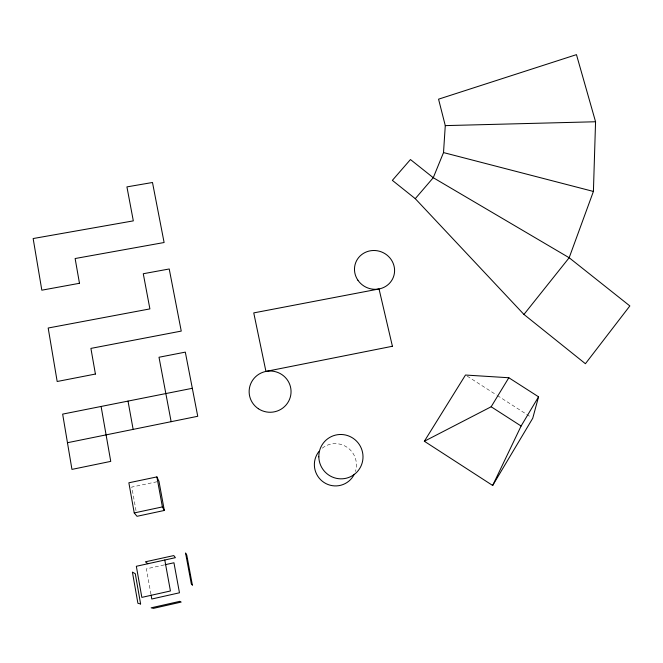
<?xml version="1.0" encoding="UTF-8"?>
<svg xmlns="http://www.w3.org/2000/svg" width="663" height="663" viewBox="0 0 663 663"><rect width="100%" height="100%" fill="white"/><g stroke="black" fill="none" stroke-linecap="round" stroke-linejoin="round"><path stroke-width="0.5" stroke-dasharray="3.31 2.49" d="M164.109 564.942L146.399 568.854L150.891 593.982M156.957 481.761L131.788 487.048L136.114 511.264M467.208 376.136L496.521 394.982M497.383 395.538L525.834 413.82M526.695 414.375L531.005 417.151M322.251 448.18A21.183 21.001 62.2 0 1 355.401 471.492"/><path stroke-width="0.99" d="M523.944 314.436L569.169 257.741L593.41 191.441L595.565 121.76L576.462 54.639L438.558 99.177L445.279 125.614L443.514 152.581L433.262 177.701L415.27 198.668L523.944 314.436L585.412 363.714L629.85 305.933L569.169 257.741L433.262 177.701L410.455 159.543L392.363 180.361L415.27 198.668M538.555 396.822L532.737 418.254L492.667 485.473L424.353 441.26L465.484 375.034L508.828 377.744L538.555 396.822L521.101 426.027L492.667 485.473M424.353 441.26L491.159 406.759L508.828 377.744M165.095 564.727L173.946 562.763L179.466 592.788L151.786 599.012L151.073 594.993M134.233 512.93L162.402 506.913L164.325 510.46L137.009 516.303L134.233 512.93L128.862 482.788L156.891 476.912L158.971 481.338L164.325 510.46M67.46 442.718L197.74 416.281L185.317 352.128L159.004 357.249L171.137 421.685M192.32 388.294L62.653 414.118L71.944 469.396L110.746 461.382L101.099 406.46M445.279 125.614L595.565 121.76M443.514 152.581L593.41 191.441M491.159 406.759L521.101 426.027M147.874 563.732L145.421 561.81L173.789 555.569L175.388 557.674L136.338 566.285L141.841 597.388L170.432 590.973L164.789 560.011M156.891 476.912L162.402 506.913M128.017 401.098L133.139 429.392M354.274 474.277A21.183 21.001 62.2 0 1 324.05 482.498A21.183 21.001 62.2 0 1 319.069 451.337M179.756 601.358L151.156 607.822L153.46 608.361L181.181 602.087L179.756 601.358M392.413 346.268L265.938 371.429L253.755 312.895L379.037 288.96L392.413 346.268M95.414 374.048L57.175 381.498L48.184 328.019L149.896 308.9L143.274 273.736L169.222 268.979L181.248 331.094L90.906 348.398L95.414 374.048M79.477 283.292L41.827 290.187L33.15 238.547L133.321 220.87L126.923 186.891L152.49 182.491L164.109 242.517L75.126 258.529L79.477 283.292M140.614 603.96L137.896 603.28L132.409 572.094L135.277 573.71L140.614 603.96M192.369 585.056L191.3 583.796L185.557 552.983L186.792 555.163L192.369 585.056M318.82 456.865A22.244 22.028 56.3 0 0 352.302 475.769A22.244 22.028 56.3 0 0 351.614 437.356A22.244 22.028 56.3 0 0 318.82 456.865M258.338 408.715A20.959 20.628 0.2 0 0 290.999 393.134A20.959 20.628 0.2 0 0 260.949 373.078A20.959 20.628 0.2 0 0 258.338 408.715M357.912 280.234A20.188 19.277 22.6 0 0 392.562 278.982A20.188 19.277 22.6 0 0 373.136 250.506A20.188 19.277 22.6 0 0 357.912 280.234"/></g></svg>
